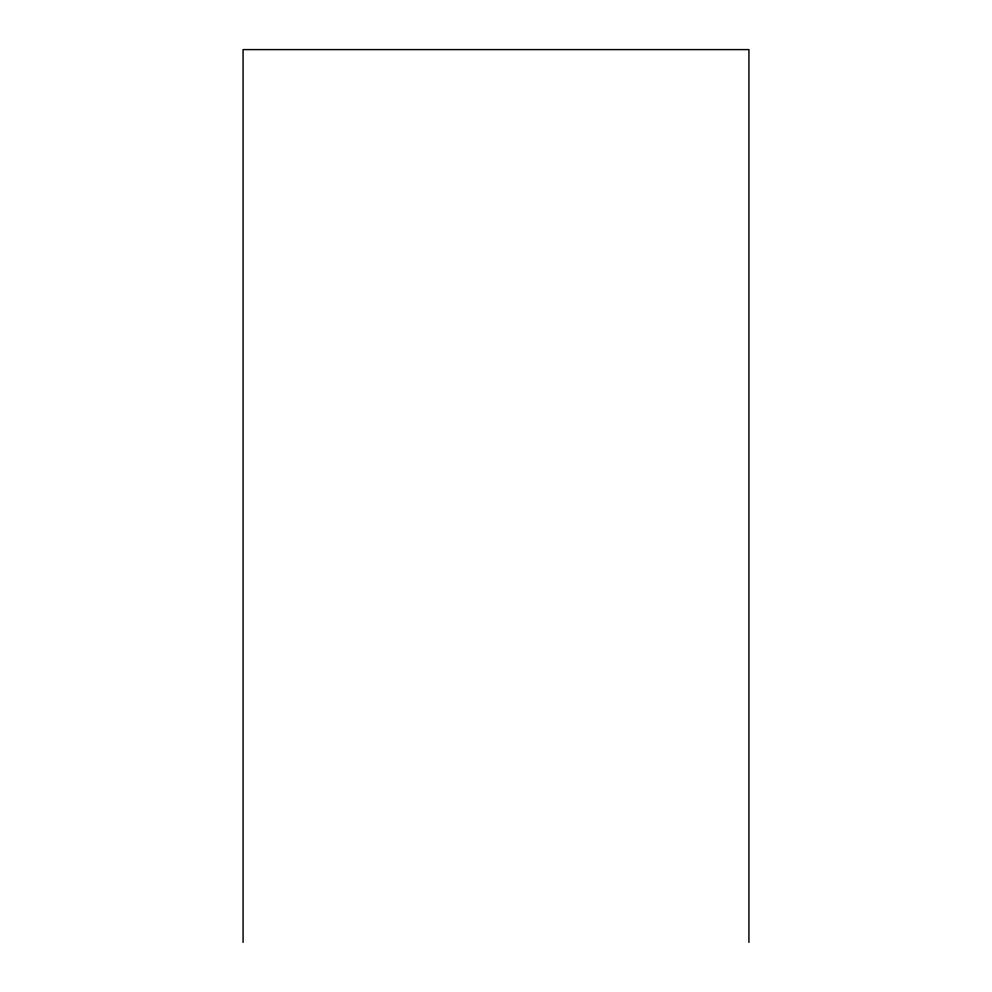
<?xml version="1.0" encoding="UTF-8"?>
<svg xmlns="http://www.w3.org/2000/svg" width="992" height="992" viewBox="0 0 992 992"><rect width="100%" height="100%" fill="white"/><g stroke="black" fill="none" stroke-linecap="round" stroke-linejoin="round"><path stroke-width="1.49" d="M748.923 942.4L748.923 49.6L243.077 49.6L243.077 942.4"/></g></svg>
